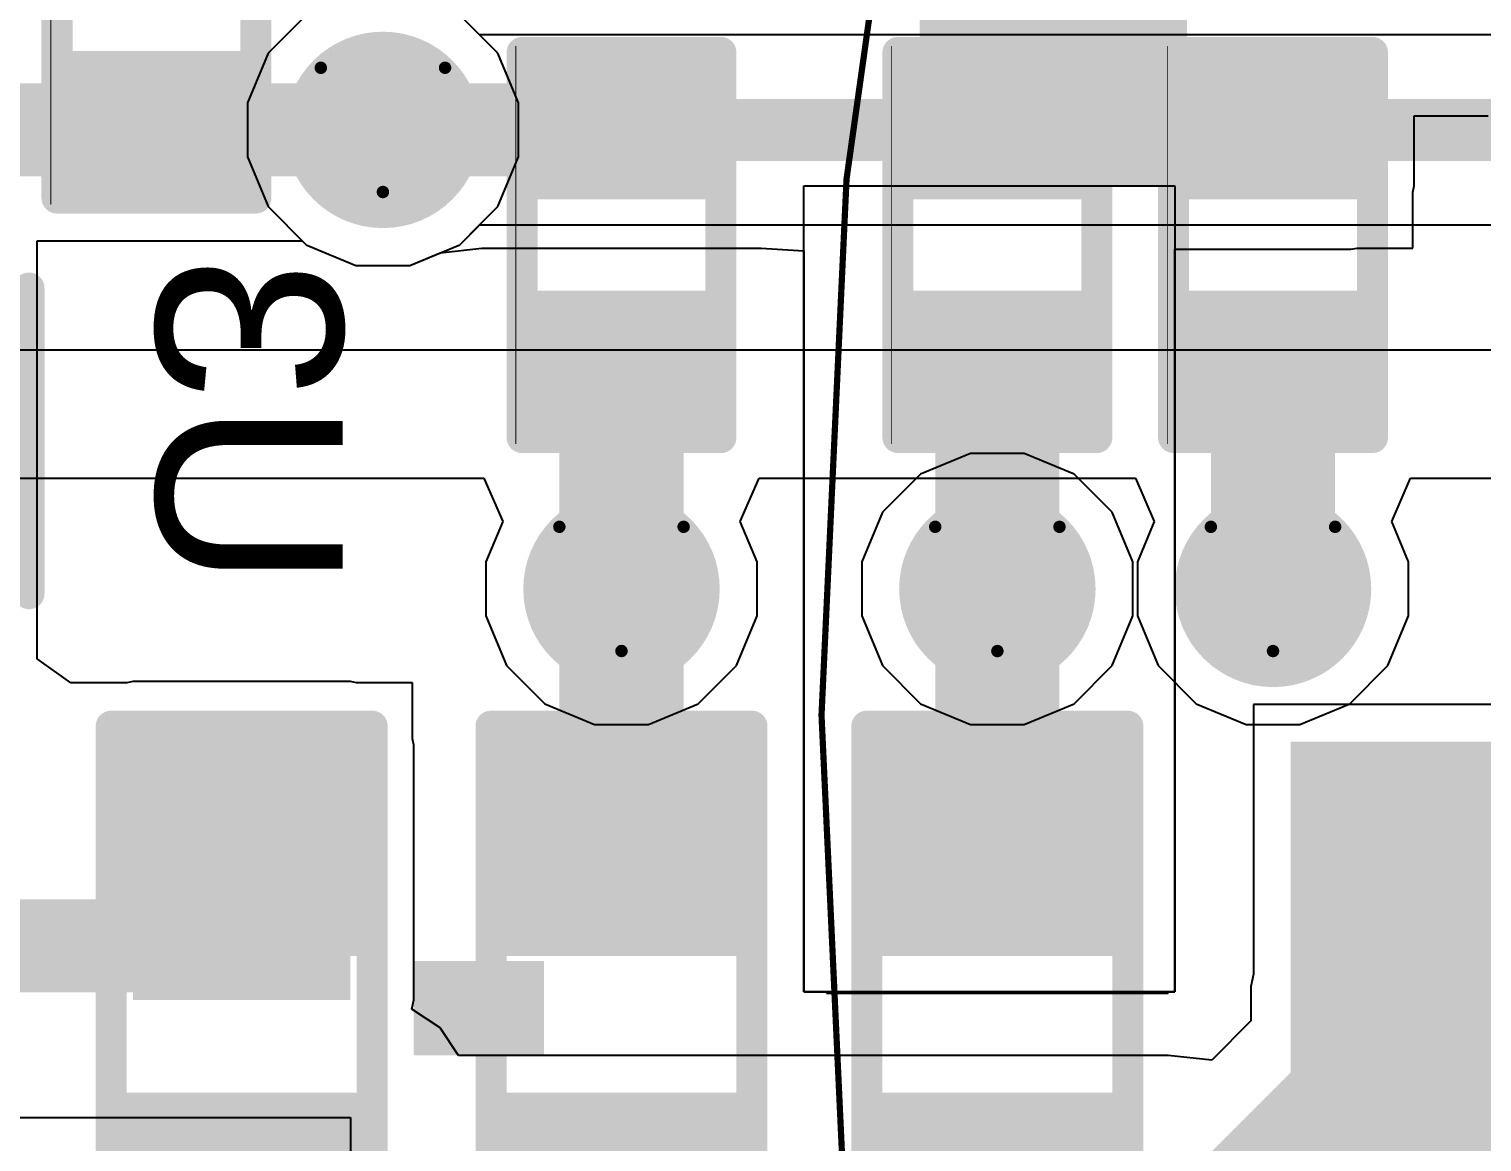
# Model space of a CAD drawing. Header units: inches. Extents: x -6 to 385, y -2 to 102.
# Drawn here: x 13.01 to 18.95, y 20.75 to 25.31 of the extents above; entities that cross this region are included whole.
import ezdxf

# ---------------------------------------------------------------- set-up
doc = ezdxf.new("R2010")
doc.units = ezdxf.units.IN
for name, color, linetype in [('Bottom Layer', 5, 'Continuous'), ('Bottom Overlay', 54, 'Continuous'), ('Bottom Paste', 16, 'Continuous'), ('Bottom Solder', 6, 'Continuous'), ('Dimensions', 6, 'Continuous'), ('Drill Drawing', 1, 'Continuous'), ('Layer 1', 16, 'Continuous'), ('Layer 2', 76, 'Continuous'), ('Top Layer', 1, 'Continuous'), ('Top Solder', 216, 'Continuous'), ('Via Holes', 16, 'Continuous')]:
    doc.layers.add(name, color=color, linetype=linetype)
doc.styles.add('Arial', font='', dxfattribs={"height": 0.2})
doc.styles.get('Arial').set_extended_font_data('Arial')

# ---------------------------------------------------------------- blocks, each defined once
blk = doc.blocks.new('R___0402_B_2')
at = {"layer": 'Bottom Layer'}
for points in [[(-0.2413, 0.3175), (-0.2413, -0.3175), (-0.6985, -0.3175), (-0.6985, 0.3175)], [(0.6985, 0.3175), (0.6985, -0.3175), (0.2413, -0.3175), (0.2413, 0.3175)]]:
    blk.add_hatch(color=5, dxfattribs=at).paths.add_polyline_path(points)
at = {"layer": 'Bottom Paste'}
for points in [[(-0.2413, 0.3175), (-0.2413, -0.3175), (-0.6985, -0.3175), (-0.6985, 0.3175)], [(0.6985, 0.3175), (0.6985, -0.3175), (0.2413, -0.3175), (0.2413, 0.3175)]]:
    blk.add_hatch(color=16, dxfattribs=at).paths.add_polyline_path(points)
at = {"layer": 'Bottom Solder'}
for points in [[(-0.1863, 0.3725), (-0.1863, -0.3725), (-0.7535, -0.3725), (-0.7535, 0.3725)], [(0.7535, 0.3725), (0.7535, -0.3725), (0.1863, -0.3725), (0.1863, 0.3725)]]:
    blk.add_hatch(color=6, dxfattribs=at).paths.add_polyline_path(points)
at = {"layer": 'Bottom Overlay'}
for points in [[(-0.7874, 0.4064, 0.127, 0.127, 0), (-0.7874, -0.4064, 0.127, 0.127, 0)], [(-0.7874, 0.4064, 0.127, 0.127, 0), (0.7874, 0.4064, 0.127, 0.127, 0)], [(-0.8128, 0.4318, 0.00323, 0.00323, 0), (0.8128, 0.4318, 0.00323, 0.00323, 0)], [(0.7874, 0.4064, 0.127, 0.127, 0), (0.7874, -0.4064, 0.127, 0.127, 0)], [(-0.7874, -0.4064, 0.127, 0.127, 0), (0.7874, -0.4064, 0.127, 0.127, 0)]]:
    blk.add_lwpolyline(points, format="xyseb", dxfattribs=at)
for points in [[(-0.8191, 0.4064, 0.0635, 0.0635, 1), (-0.7556, 0.4064, 0.0635, 0.0635, 1)], [(-0.8191, 0.4064, 0.0635, 0.0635, 1), (-0.7556, 0.4064, 0.0635, 0.0635, 1)], [(-0.8136, 0.4318, 0.00161, 0.00161, 1), (-0.812, 0.4318, 0.00161, 0.00161, 1)], [(0.7556, 0.4064, 0.0635, 0.0635, 1), (0.8191, 0.4064, 0.0635, 0.0635, 1)], [(0.7556, 0.4064, 0.0635, 0.0635, 1), (0.8191, 0.4064, 0.0635, 0.0635, 1)], [(0.812, 0.4318, 0.00161, 0.00161, 1), (0.8136, 0.4318, 0.00161, 0.00161, 1)], [(-0.8191, -0.4064, 0.0635, 0.0635, 1), (-0.7556, -0.4064, 0.0635, 0.0635, 1)], [(-0.8191, -0.4064, 0.0635, 0.0635, 1), (-0.7556, -0.4064, 0.0635, 0.0635, 1)], [(0.7556, -0.4064, 0.0635, 0.0635, 1), (0.8191, -0.4064, 0.0635, 0.0635, 1)], [(0.7556, -0.4064, 0.0635, 0.0635, 1), (0.8191, -0.4064, 0.0635, 0.0635, 1)]]:
    blk.add_lwpolyline(points, format="xyseb", close=True, dxfattribs=at)
blk = doc.blocks.new('SC_70_6_B_83')
at = {"layer": 'Bottom Layer'}
for points in [[(-1.465, 0.85), (-0.315, 0.85), (-0.315, 0.45), (-1.465, 0.45)], [(0.315, 0.85), (1.465, 0.85), (1.465, 0.45), (0.315, 0.45)], [(-1.465, 0.2), (-0.315, 0.2), (-0.315, -0.2), (-1.465, -0.2)], [(0.315, 0.2), (1.465, 0.2), (1.465, -0.2), (0.315, -0.2)], [(-1.465, -0.45), (-0.315, -0.45), (-0.315, -0.85), (-1.465, -0.85)], [(0.315, -0.45), (1.465, -0.45), (1.465, -0.85), (0.315, -0.85)]]:
    blk.add_hatch(color=5, dxfattribs=at).paths.add_polyline_path(points)
at = {"layer": 'Bottom Paste'}
for points in [[(-1.465, 0.85), (-0.315, 0.85), (-0.315, 0.45), (-1.465, 0.45)], [(0.315, 0.85), (1.465, 0.85), (1.465, 0.45), (0.315, 0.45)], [(-1.465, 0.2), (-0.315, 0.2), (-0.315, -0.2), (-1.465, -0.2)], [(0.315, 0.2), (1.465, 0.2), (1.465, -0.2), (0.315, -0.2)], [(-1.465, -0.45), (-0.315, -0.45), (-0.315, -0.85), (-1.465, -0.85)], [(0.315, -0.45), (1.465, -0.45), (1.465, -0.85), (0.315, -0.85)]]:
    blk.add_hatch(color=16, dxfattribs=at).paths.add_polyline_path(points)
at = {"layer": 'Bottom Solder'}
for points in [[(-1.5666, 0.9516), (-0.2134, 0.9516), (-0.2134, 0.3484), (-1.5666, 0.3484)], [(0.2134, 0.9516), (1.5666, 0.9516), (1.5666, 0.3484), (0.2134, 0.3484)], [(-1.5666, 0.3016), (-0.2134, 0.3016), (-0.2134, -0.3016), (-1.5666, -0.3016)], [(0.2134, 0.3016), (1.5666, 0.3016), (1.5666, -0.3016), (0.2134, -0.3016)], [(-1.5666, -0.3484), (-0.2134, -0.3484), (-0.2134, -0.9516), (-1.5666, -0.9516)], [(0.2134, -0.3484), (1.5666, -0.3484), (1.5666, -0.9516), (0.2134, -0.9516)]]:
    blk.add_hatch(color=6, dxfattribs=at).paths.add_polyline_path(points)
at = {"layer": 'Bottom Overlay'}
for points in [[(0.625, 1.07, 0.127, 0.127, 0), (-0.625, 1.07, 0.127, 0.127, 0)], [(-1.6136, -0.6604, 0.127, 0.127, 0), (-1.7406, -0.5334, 0.127, 0.127, 0)], [(-1.7406, -0.7874, 0.127, 0.127, 0), (-1.7406, -0.5334, 0.127, 0.127, 0)], [(-1.7406, -0.7874, 0.127, 0.127, 0), (-1.6136, -0.6604, 0.127, 0.127, 0)], [(0.625, -1.07, 0.127, 0.127, 0), (-0.625, -1.07, 0.127, 0.127, 0)]]:
    blk.add_lwpolyline(points, format="xyseb", dxfattribs=at)
for points in [[(-0.6568, 1.07, 0.0635, 0.0635, 1), (-0.5933, 1.07, 0.0635, 0.0635, 1)], [(0.5933, 1.07, 0.0635, 0.0635, 1), (0.6568, 1.07, 0.0635, 0.0635, 1)], [(-1.7724, -0.5334, 0.0635, 0.0635, 1), (-1.7089, -0.5334, 0.0635, 0.0635, 1)], [(-1.7724, -0.5334, 0.0635, 0.0635, 1), (-1.7089, -0.5334, 0.0635, 0.0635, 1)], [(-1.6454, -0.6604, 0.0635, 0.0635, 1), (-1.5819, -0.6604, 0.0635, 0.0635, 1)], [(-1.6454, -0.6604, 0.0635, 0.0635, 1), (-1.5819, -0.6604, 0.0635, 0.0635, 1)], [(-1.7723, -0.7874, 0.0635, 0.0635, 1), (-1.7088, -0.7874, 0.0635, 0.0635, 1)], [(-1.7723, -0.7874, 0.0635, 0.0635, 1), (-1.7088, -0.7874, 0.0635, 0.0635, 1)], [(-0.6568, -1.07, 0.0635, 0.0635, 1), (-0.5933, -1.07, 0.0635, 0.0635, 1)], [(0.5933, -1.07, 0.0635, 0.0635, 1), (0.6568, -1.07, 0.0635, 0.0635, 1)]]:
    blk.add_lwpolyline(points, format="xyseb", close=True, dxfattribs=at)
blk = doc.blocks.new('8_SO_EP__B_84')
at = {"layer": 'Bottom Layer'}
for points in [[(-3.25, 1.504), (-3.25, 2.306), (-1.745, 2.306), (-1.745, 1.504)], [(1.745, 1.504), (1.745, 2.306), (3.25, 2.306), (3.25, 1.504)], [(-1.3065, -1.751), (-1.3065, 1.751), (1.3065, 1.751), (1.3065, -1.751)], [(-3.25, 0.234), (-3.25, 1.036), (-1.745, 1.036), (-1.745, 0.234)], [(1.745, 0.234), (1.745, 1.036), (3.25, 1.036), (3.25, 0.234)], [(-3.25, -1.036), (-3.25, -0.234), (-1.745, -0.234), (-1.745, -1.036)], [(1.745, -1.036), (1.745, -0.234), (3.25, -0.234), (3.25, -1.036)], [(-3.25, -2.306), (-3.25, -1.504), (-1.745, -1.504), (-1.745, -2.306)], [(1.745, -2.306), (1.745, -1.504), (3.25, -1.504), (3.25, -2.306)]]:
    blk.add_hatch(color=5, dxfattribs=at).paths.add_polyline_path(points)
at = {"layer": 'Bottom Paste'}
for points in [[(-3.25, 1.504), (-3.25, 2.306), (-1.745, 2.306), (-1.745, 1.504)], [(1.745, 1.504), (1.745, 2.306), (3.25, 2.306), (3.25, 1.504)], [(-1.3065, -1.751), (-1.3065, 1.751), (1.3065, 1.751), (1.3065, -1.751)], [(-3.25, 0.234), (-3.25, 1.036), (-1.745, 1.036), (-1.745, 0.234)], [(1.745, 0.234), (1.745, 1.036), (3.25, 1.036), (3.25, 0.234)], [(-3.25, -1.036), (-3.25, -0.234), (-1.745, -0.234), (-1.745, -1.036)], [(1.745, -1.036), (1.745, -0.234), (3.25, -0.234), (3.25, -1.036)], [(-3.25, -2.306), (-3.25, -1.504), (-1.745, -1.504), (-1.745, -2.306)], [(1.745, -2.306), (1.745, -1.504), (3.25, -1.504), (3.25, -2.306)]]:
    blk.add_hatch(color=16, dxfattribs=at).paths.add_polyline_path(points)
at = {"layer": 'Bottom Solder'}
for points in [[(-3.3516, 1.4024), (-3.3516, 2.4076), (-1.6434, 2.4076), (-1.6434, 1.4024)], [(1.6434, 1.4024), (1.6434, 2.4076), (3.3516, 2.4076), (3.3516, 1.4024)], [(-1.4081, -1.8526), (-1.4081, 1.8526), (1.4081, 1.8526), (1.4081, -1.8526)], [(-3.3516, 0.1324), (-3.3516, 1.1376), (-1.6434, 1.1376), (-1.6434, 0.1324)], [(1.6434, 0.1324), (1.6434, 1.1376), (3.3516, 1.1376), (3.3516, 0.1324)], [(-3.3516, -1.1376), (-3.3516, -0.1324), (-1.6434, -0.1324), (-1.6434, -1.1376)], [(1.6434, -1.1376), (1.6434, -0.1324), (3.3516, -0.1324), (3.3516, -1.1376)], [(-3.3516, -2.4076), (-3.3516, -1.4024), (-1.6434, -1.4024), (-1.6434, -2.4076)], [(1.6434, -2.4076), (1.6434, -1.4024), (3.3516, -1.4024), (3.3516, -2.4076)]]:
    blk.add_hatch(color=6, dxfattribs=at).paths.add_polyline_path(points)
at = {"layer": 'Bottom Overlay'}
for points in [[(1.5748, 2.5146, 0.127, 0.127, 0), (-1.6002, 2.5146, 0.127, 0.127, 0)], [(-3.5306, -1.8034, 0.127, 0.127, 0), (-3.5306, -2.0574, 0.127, 0.127, 0)], [(-3.5306, -1.8034, 0.127, 0.127, 0), (-3.4036, -1.9304, 0.127, 0.127, 0)], [(-3.4036, -1.9304, 0.127, 0.127, 0), (-3.5306, -2.0574, 0.127, 0.127, 0)], [(-1.905, -2.413, 0.127, 0.127, 0), (-1.905, -2.5146, 0.127, 0.127, 0)], [(2.032, -2.413, 0.127, 0.127, 0), (2.032, -2.5146, 0.127, 0.127, 0)], [(-1.905, -2.5146, 0.127, 0.127, 0), (2.032, -2.5146, 0.127, 0.127, 0)]]:
    blk.add_lwpolyline(points, format="xyseb", dxfattribs=at)
for points in [[(-1.632, 2.5146, 0.0635, 0.0635, 1), (-1.5684, 2.5146, 0.0635, 0.0635, 1)], [(1.5431, 2.5146, 0.0635, 0.0635, 1), (1.6065, 2.5146, 0.0635, 0.0635, 1)], [(-3.5623, -1.8034, 0.0635, 0.0635, 1), (-3.4989, -1.8034, 0.0635, 0.0635, 1)], [(-3.5623, -1.8034, 0.0635, 0.0635, 1), (-3.4989, -1.8034, 0.0635, 0.0635, 1)], [(-3.4354, -1.9304, 0.0635, 0.0635, 1), (-3.3719, -1.9304, 0.0635, 0.0635, 1)], [(-3.4354, -1.9304, 0.0635, 0.0635, 1), (-3.3719, -1.9304, 0.0635, 0.0635, 1)], [(-3.5623, -2.0574, 0.0635, 0.0635, 1), (-3.4988, -2.0574, 0.0635, 0.0635, 1)], [(-3.5623, -2.0574, 0.0635, 0.0635, 1), (-3.4988, -2.0574, 0.0635, 0.0635, 1)], [(-1.9367, -2.413, 0.0635, 0.0635, 1), (-1.8733, -2.413, 0.0635, 0.0635, 1)], [(2.0002, -2.413, 0.0635, 0.0635, 1), (2.0637, -2.413, 0.0635, 0.0635, 1)], [(-1.9367, -2.5146, 0.0635, 0.0635, 1), (-1.8733, -2.5146, 0.0635, 0.0635, 1)], [(-1.9367, -2.5146, 0.0635, 0.0635, 1), (-1.8733, -2.5146, 0.0635, 0.0635, 1)], [(2.0002, -2.5146, 0.0635, 0.0635, 1), (2.0637, -2.5146, 0.0635, 0.0635, 1)], [(2.0002, -2.5146, 0.0635, 0.0635, 1), (2.0637, -2.5146, 0.0635, 0.0635, 1)]]:
    blk.add_lwpolyline(points, format="xyseb", close=True, dxfattribs=at)
blk = doc.blocks.new('R___0402_B_95')
at = {"layer": 'Bottom Layer'}
for points in [[(-0.2413, 0.3175), (-0.2413, -0.3175), (-0.6985, -0.3175), (-0.6985, 0.3175)], [(0.6985, 0.3175), (0.6985, -0.3175), (0.2413, -0.3175), (0.2413, 0.3175)]]:
    blk.add_hatch(color=5, dxfattribs=at).paths.add_polyline_path(points)
at = {"layer": 'Bottom Paste'}
for points in [[(-0.2413, 0.3175), (-0.2413, -0.3175), (-0.6985, -0.3175), (-0.6985, 0.3175)], [(0.6985, 0.3175), (0.6985, -0.3175), (0.2413, -0.3175), (0.2413, 0.3175)]]:
    blk.add_hatch(color=16, dxfattribs=at).paths.add_polyline_path(points)
at = {"layer": 'Bottom Solder'}
for points in [[(-0.1863, 0.3725), (-0.1863, -0.3725), (-0.7535, -0.3725), (-0.7535, 0.3725)], [(0.7535, 0.3725), (0.7535, -0.3725), (0.1863, -0.3725), (0.1863, 0.3725)]]:
    blk.add_hatch(color=6, dxfattribs=at).paths.add_polyline_path(points)
at = {"layer": 'Bottom Overlay'}
for points in [[(-0.7874, 0.4064, 0.127, 0.127, 0), (-0.7874, -0.4064, 0.127, 0.127, 0)], [(-0.7874, 0.4064, 0.127, 0.127, 0), (0.7874, 0.4064, 0.127, 0.127, 0)], [(-0.8128, 0.4318, 0.00323, 0.00323, 0), (0.8128, 0.4318, 0.00323, 0.00323, 0)], [(0.7874, 0.4064, 0.127, 0.127, 0), (0.7874, -0.4064, 0.127, 0.127, 0)], [(0.7874, -0.4064, 0.127, 0.127, 0), (-0.7874, -0.4064, 0.127, 0.127, 0)]]:
    blk.add_lwpolyline(points, format="xyseb", dxfattribs=at)
for points in [[(-0.8192, 0.4064, 0.0635, 0.0635, 1), (-0.7557, 0.4064, 0.0635, 0.0635, 1)], [(-0.8192, 0.4064, 0.0635, 0.0635, 1), (-0.7557, 0.4064, 0.0635, 0.0635, 1)], [(-0.8136, 0.4318, 0.00161, 0.00161, 1), (-0.812, 0.4318, 0.00161, 0.00161, 1)], [(0.7556, 0.4064, 0.0635, 0.0635, 1), (0.8191, 0.4064, 0.0635, 0.0635, 1)], [(0.7556, 0.4064, 0.0635, 0.0635, 1), (0.8191, 0.4064, 0.0635, 0.0635, 1)], [(0.812, 0.4318, 0.00161, 0.00161, 1), (0.8136, 0.4318, 0.00161, 0.00161, 1)], [(-0.8192, -0.4064, 0.0635, 0.0635, 1), (-0.7557, -0.4064, 0.0635, 0.0635, 1)], [(-0.8192, -0.4064, 0.0635, 0.0635, 1), (-0.7557, -0.4064, 0.0635, 0.0635, 1)], [(0.7556, -0.4064, 0.0635, 0.0635, 1), (0.8191, -0.4064, 0.0635, 0.0635, 1)], [(0.7556, -0.4064, 0.0635, 0.0635, 1), (0.8191, -0.4064, 0.0635, 0.0635, 1)]]:
    blk.add_lwpolyline(points, format="xyseb", close=True, dxfattribs=at)
blk = doc.blocks.new('R___0402_B_113')
at = {"layer": 'Bottom Layer'}
for points in [[(-0.2413, 0.3175), (-0.2413, -0.3175), (-0.6985, -0.3175), (-0.6985, 0.3175)], [(0.6985, 0.3175), (0.6985, -0.3175), (0.2413, -0.3175), (0.2413, 0.3175)]]:
    blk.add_hatch(color=5, dxfattribs=at).paths.add_polyline_path(points)
at = {"layer": 'Bottom Paste'}
for points in [[(-0.2413, 0.3175), (-0.2413, -0.3175), (-0.6985, -0.3175), (-0.6985, 0.3175)], [(0.6985, 0.3175), (0.6985, -0.3175), (0.2413, -0.3175), (0.2413, 0.3175)]]:
    blk.add_hatch(color=16, dxfattribs=at).paths.add_polyline_path(points)
at = {"layer": 'Bottom Solder'}
for points in [[(-0.1863, 0.3725), (-0.1863, -0.3725), (-0.7535, -0.3725), (-0.7535, 0.3725)], [(0.7535, 0.3725), (0.7535, -0.3725), (0.1863, -0.3725), (0.1863, 0.3725)]]:
    blk.add_hatch(color=6, dxfattribs=at).paths.add_polyline_path(points)
at = {"layer": 'Bottom Overlay'}
for points in [[(-0.7874, 0.4064, 0.127, 0.127, 0), (-0.7874, -0.4064, 0.127, 0.127, 0)], [(0.7874, 0.4064, 0.127, 0.127, 0), (-0.7874, 0.4064, 0.127, 0.127, 0)], [(-0.8128, 0.4318, 0.00323, 0.00323, 0), (0.8128, 0.4318, 0.00323, 0.00323, 0)], [(0.7874, 0.4064, 0.127, 0.127, 0), (0.7874, -0.4064, 0.127, 0.127, 0)], [(-0.7874, -0.4064, 0.127, 0.127, 0), (0.7874, -0.4064, 0.127, 0.127, 0)]]:
    blk.add_lwpolyline(points, format="xyseb", dxfattribs=at)
for points in [[(-0.8191, 0.4064, 0.0635, 0.0635, 1), (-0.7556, 0.4064, 0.0635, 0.0635, 1)], [(-0.8191, 0.4064, 0.0635, 0.0635, 1), (-0.7556, 0.4064, 0.0635, 0.0635, 1)], [(-0.8136, 0.4318, 0.00161, 0.00161, 1), (-0.812, 0.4318, 0.00161, 0.00161, 1)], [(0.7557, 0.4064, 0.0635, 0.0635, 1), (0.8192, 0.4064, 0.0635, 0.0635, 1)], [(0.7557, 0.4064, 0.0635, 0.0635, 1), (0.8192, 0.4064, 0.0635, 0.0635, 1)], [(0.812, 0.4318, 0.00161, 0.00161, 1), (0.8136, 0.4318, 0.00161, 0.00161, 1)], [(-0.8192, -0.4064, 0.0635, 0.0635, 1), (-0.7557, -0.4064, 0.0635, 0.0635, 1)], [(-0.8192, -0.4064, 0.0635, 0.0635, 1), (-0.7557, -0.4064, 0.0635, 0.0635, 1)], [(0.7557, -0.4064, 0.0635, 0.0635, 1), (0.8192, -0.4064, 0.0635, 0.0635, 1)], [(0.7557, -0.4064, 0.0635, 0.0635, 1), (0.8192, -0.4064, 0.0635, 0.0635, 1)]]:
    blk.add_lwpolyline(points, format="xyseb", close=True, dxfattribs=at)
blk = doc.blocks.new('R___0402_B_114')
at = {"layer": 'Bottom Layer'}
for points in [[(-0.2413, 0.3175), (-0.2413, -0.3175), (-0.6985, -0.3175), (-0.6985, 0.3175)], [(0.6985, 0.3175), (0.6985, -0.3175), (0.2413, -0.3175), (0.2413, 0.3175)]]:
    blk.add_hatch(color=5, dxfattribs=at).paths.add_polyline_path(points)
at = {"layer": 'Bottom Paste'}
for points in [[(-0.2413, 0.3175), (-0.2413, -0.3175), (-0.6985, -0.3175), (-0.6985, 0.3175)], [(0.6985, 0.3175), (0.6985, -0.3175), (0.2413, -0.3175), (0.2413, 0.3175)]]:
    blk.add_hatch(color=16, dxfattribs=at).paths.add_polyline_path(points)
at = {"layer": 'Bottom Solder'}
for points in [[(-0.1863, 0.3725), (-0.1863, -0.3725), (-0.7535, -0.3725), (-0.7535, 0.3725)], [(0.7535, 0.3725), (0.7535, -0.3725), (0.1863, -0.3725), (0.1863, 0.3725)]]:
    blk.add_hatch(color=6, dxfattribs=at).paths.add_polyline_path(points)
at = {"layer": 'Bottom Overlay'}
for points in [[(-0.7874, 0.4064, 0.127, 0.127, 0), (-0.7874, -0.4064, 0.127, 0.127, 0)], [(0.7874, 0.4064, 0.127, 0.127, 0), (-0.7874, 0.4064, 0.127, 0.127, 0)], [(0.8128, 0.4318, 0.00323, 0.00323, 0), (-0.8128, 0.4318, 0.00323, 0.00323, 0)], [(0.7874, 0.4064, 0.127, 0.127, 0), (0.7874, -0.4064, 0.127, 0.127, 0)], [(-0.7874, -0.4064, 0.127, 0.127, 0), (0.7874, -0.4064, 0.127, 0.127, 0)]]:
    blk.add_lwpolyline(points, format="xyseb", dxfattribs=at)
for points in [[(-0.8191, 0.4064, 0.0635, 0.0635, 1), (-0.7556, 0.4064, 0.0635, 0.0635, 1)], [(-0.8191, 0.4064, 0.0635, 0.0635, 1), (-0.7556, 0.4064, 0.0635, 0.0635, 1)], [(-0.8136, 0.4318, 0.00161, 0.00161, 1), (-0.812, 0.4318, 0.00161, 0.00161, 1)], [(0.7557, 0.4064, 0.0635, 0.0635, 1), (0.8192, 0.4064, 0.0635, 0.0635, 1)], [(0.7557, 0.4064, 0.0635, 0.0635, 1), (0.8192, 0.4064, 0.0635, 0.0635, 1)], [(0.812, 0.4318, 0.00161, 0.00161, 1), (0.8136, 0.4318, 0.00161, 0.00161, 1)], [(-0.8191, -0.4064, 0.0635, 0.0635, 1), (-0.7556, -0.4064, 0.0635, 0.0635, 1)], [(-0.8191, -0.4064, 0.0635, 0.0635, 1), (-0.7556, -0.4064, 0.0635, 0.0635, 1)], [(0.7556, -0.4064, 0.0635, 0.0635, 1), (0.8191, -0.4064, 0.0635, 0.0635, 1)], [(0.7556, -0.4064, 0.0635, 0.0635, 1), (0.8191, -0.4064, 0.0635, 0.0635, 1)]]:
    blk.add_lwpolyline(points, format="xyseb", close=True, dxfattribs=at)
blk = doc.blocks.new('R___0603_B_120')
at = {"layer": 'Bottom Layer'}
for points in [[(-1.143, -0.4445), (-1.143, 0.4445), (-0.381, 0.4445), (-0.381, -0.4445)], [(0.381, -0.4445), (0.381, 0.4445), (1.143, 0.4445), (1.143, -0.4445)]]:
    blk.add_hatch(color=5, dxfattribs=at).paths.add_polyline_path(points)
at = {"layer": 'Bottom Paste'}
for points in [[(-1.143, -0.4445), (-1.143, 0.4445), (-0.381, 0.4445), (-0.381, -0.4445)], [(0.381, -0.4445), (0.381, 0.4445), (1.143, 0.4445), (1.143, -0.4445)]]:
    blk.add_hatch(color=16, dxfattribs=at).paths.add_polyline_path(points)
at = {"layer": 'Bottom Solder'}
for points in [[(-1.2446, -0.5461), (-1.2446, 0.5461), (-0.2794, 0.5461), (-0.2794, -0.5461)], [(0.2794, -0.5461), (0.2794, 0.5461), (1.2446, 0.5461), (1.2446, -0.5461)]]:
    blk.add_hatch(color=6, dxfattribs=at).paths.add_polyline_path(points)
at = {"layer": 'Bottom Overlay'}
for points in [[(-1.2192, -0.5334, 0.127, 0.127, 0), (-1.2192, 0.5334, 0.127, 0.127, 0)], [(1.2192, 0.5334, 0.127, 0.127, 0), (-1.2192, 0.5334, 0.127, 0.127, 0)], [(1.2192, -0.5334, 0.127, 0.127, 0), (1.2192, 0.5334, 0.127, 0.127, 0)], [(1.2192, -0.5334, 0.127, 0.127, 0), (-1.2192, -0.5334, 0.127, 0.127, 0)]]:
    blk.add_lwpolyline(points, format="xyseb", dxfattribs=at)
for points in [[(-1.251, 0.5334, 0.0635, 0.0635, 1), (-1.1874, 0.5334, 0.0635, 0.0635, 1)], [(-1.251, 0.5334, 0.0635, 0.0635, 1), (-1.1874, 0.5334, 0.0635, 0.0635, 1)], [(1.1874, 0.5334, 0.0635, 0.0635, 1), (1.251, 0.5334, 0.0635, 0.0635, 1)], [(1.1874, 0.5334, 0.0635, 0.0635, 1), (1.251, 0.5334, 0.0635, 0.0635, 1)], [(-1.251, -0.5334, 0.0635, 0.0635, 1), (-1.1874, -0.5334, 0.0635, 0.0635, 1)], [(-1.251, -0.5334, 0.0635, 0.0635, 1), (-1.1874, -0.5334, 0.0635, 0.0635, 1)], [(1.1874, -0.5334, 0.0635, 0.0635, 1), (1.251, -0.5334, 0.0635, 0.0635, 1)], [(1.1874, -0.5334, 0.0635, 0.0635, 1), (1.251, -0.5334, 0.0635, 0.0635, 1)]]:
    blk.add_lwpolyline(points, format="xyseb", close=True, dxfattribs=at)
blk = doc.blocks.new('R___0603_B_123')
at = {"layer": 'Bottom Layer'}
for points in [[(-1.143, -0.4445), (-1.143, 0.4445), (-0.381, 0.4445), (-0.381, -0.4445)], [(0.381, -0.4445), (0.381, 0.4445), (1.143, 0.4445), (1.143, -0.4445)]]:
    blk.add_hatch(color=5, dxfattribs=at).paths.add_polyline_path(points)
at = {"layer": 'Bottom Paste'}
for points in [[(-1.143, -0.4445), (-1.143, 0.4445), (-0.381, 0.4445), (-0.381, -0.4445)], [(0.381, -0.4445), (0.381, 0.4445), (1.143, 0.4445), (1.143, -0.4445)]]:
    blk.add_hatch(color=16, dxfattribs=at).paths.add_polyline_path(points)
at = {"layer": 'Bottom Solder'}
for points in [[(-1.2446, -0.5461), (-1.2446, 0.5461), (-0.2794, 0.5461), (-0.2794, -0.5461)], [(0.2794, -0.5461), (0.2794, 0.5461), (1.2446, 0.5461), (1.2446, -0.5461)]]:
    blk.add_hatch(color=6, dxfattribs=at).paths.add_polyline_path(points)
at = {"layer": 'Bottom Overlay'}
for points in [[(-1.2192, -0.5334, 0.127, 0.127, 0), (-1.2192, 0.5334, 0.127, 0.127, 0)], [(1.2192, 0.5334, 0.127, 0.127, 0), (-1.2192, 0.5334, 0.127, 0.127, 0)], [(1.2192, -0.5334, 0.127, 0.127, 0), (1.2192, 0.5334, 0.127, 0.127, 0)], [(1.2192, -0.5334, 0.127, 0.127, 0), (-1.2192, -0.5334, 0.127, 0.127, 0)]]:
    blk.add_lwpolyline(points, format="xyseb", dxfattribs=at)
for points in [[(-1.25095, 0.5334, 0.0635, 0.0635, 1), (-1.18745, 0.5334, 0.0635, 0.0635, 1)], [(-1.25095, 0.5334, 0.0635, 0.0635, 1), (-1.18745, 0.5334, 0.0635, 0.0635, 1)], [(1.18745, 0.5334, 0.0635, 0.0635, 1), (1.25095, 0.5334, 0.0635, 0.0635, 1)], [(1.18745, 0.5334, 0.0635, 0.0635, 1), (1.25095, 0.5334, 0.0635, 0.0635, 1)], [(-1.25095, -0.5334, 0.0635, 0.0635, 1), (-1.18745, -0.5334, 0.0635, 0.0635, 1)], [(-1.25095, -0.5334, 0.0635, 0.0635, 1), (-1.18745, -0.5334, 0.0635, 0.0635, 1)], [(1.18745, -0.5334, 0.0635, 0.0635, 1), (1.25095, -0.5334, 0.0635, 0.0635, 1)], [(1.18745, -0.5334, 0.0635, 0.0635, 1), (1.25095, -0.5334, 0.0635, 0.0635, 1)]]:
    blk.add_lwpolyline(points, format="xyseb", close=True, dxfattribs=at)
blk = doc.blocks.new('R___0603_B_125')
at = {"layer": 'Bottom Layer'}
for points in [[(-1.143, -0.4445), (-1.143, 0.4445), (-0.381, 0.4445), (-0.381, -0.4445)], [(0.381, -0.4445), (0.381, 0.4445), (1.143, 0.4445), (1.143, -0.4445)]]:
    blk.add_hatch(color=5, dxfattribs=at).paths.add_polyline_path(points)
at = {"layer": 'Bottom Paste'}
for points in [[(-1.143, -0.4445), (-1.143, 0.4445), (-0.381, 0.4445), (-0.381, -0.4445)], [(0.381, -0.4445), (0.381, 0.4445), (1.143, 0.4445), (1.143, -0.4445)]]:
    blk.add_hatch(color=16, dxfattribs=at).paths.add_polyline_path(points)
at = {"layer": 'Bottom Solder'}
for points in [[(-1.2446, -0.5461), (-1.2446, 0.5461), (-0.2794, 0.5461), (-0.2794, -0.5461)], [(0.2794, -0.5461), (0.2794, 0.5461), (1.2446, 0.5461), (1.2446, -0.5461)]]:
    blk.add_hatch(color=6, dxfattribs=at).paths.add_polyline_path(points)
at = {"layer": 'Bottom Overlay'}
for points in [[(-1.2192, 0.5334, 0.127, 0.127, 0), (-1.2192, -0.5334, 0.127, 0.127, 0)], [(-1.2192, 0.5334, 0.127, 0.127, 0), (1.2192, 0.5334, 0.127, 0.127, 0)], [(1.2192, 0.5334, 0.127, 0.127, 0), (1.2192, -0.5334, 0.127, 0.127, 0)], [(-1.2192, -0.5334, 0.127, 0.127, 0), (1.2192, -0.5334, 0.127, 0.127, 0)]]:
    blk.add_lwpolyline(points, format="xyseb", dxfattribs=at)
for points in [[(-1.25095, 0.5334, 0.0635, 0.0635, 1), (-1.18745, 0.5334, 0.0635, 0.0635, 1)], [(-1.25095, 0.5334, 0.0635, 0.0635, 1), (-1.18745, 0.5334, 0.0635, 0.0635, 1)], [(1.18745, 0.5334, 0.0635, 0.0635, 1), (1.25095, 0.5334, 0.0635, 0.0635, 1)], [(1.18745, 0.5334, 0.0635, 0.0635, 1), (1.25095, 0.5334, 0.0635, 0.0635, 1)], [(-1.25095, -0.5334, 0.0635, 0.0635, 1), (-1.18745, -0.5334, 0.0635, 0.0635, 1)], [(-1.25095, -0.5334, 0.0635, 0.0635, 1), (-1.18745, -0.5334, 0.0635, 0.0635, 1)], [(1.18745, -0.5334, 0.0635, 0.0635, 1), (1.25095, -0.5334, 0.0635, 0.0635, 1)], [(1.18745, -0.5334, 0.0635, 0.0635, 1), (1.25095, -0.5334, 0.0635, 0.0635, 1)]]:
    blk.add_lwpolyline(points, format="xyseb", close=True, dxfattribs=at)

msp = doc.modelspace()

# ---------------------------------------------------------------- hatches: boundary and pattern name
at = {"layer": 'Bottom Layer'}
for points in [[(16.6497, 24.6643), (17.743, 24.6643), (17.743, 27.1342), (16.6497, 27.1342)], [(16.6497, 24.6643), (18.4117, 24.6643), (18.4117, 25.1215), (16.6497, 25.1215)], [(13.4332, 21.336), (14.3222, 21.336), (14.3222, 22.3789), (13.4332, 22.3789)], [(14.5812, 21.1089), (15.113, 21.1089), (15.113, 21.4948), (14.5812, 21.4948)]]:
    msp.add_hatch(color=5, dxfattribs=at).paths.add_polyline_path(points)
h = msp.add_hatch(color=5, dxfattribs=at)
edge = h.paths.add_edge_path()
edge.add_arc((14.4551, 24.8937), 0.3, 0, 360)
h = msp.add_hatch(color=5, dxfattribs=at)
edge = h.paths.add_edge_path()
edge.add_arc((15.4305, 23.0165), 0.3, 0, 360)
h = msp.add_hatch(color=5, dxfattribs=at)
edge = h.paths.add_edge_path()
edge.add_arc((16.9672, 23.0165), 0.3, 0, 360)
h = msp.add_hatch(color=5, dxfattribs=at)
edge = h.paths.add_edge_path()
edge.add_arc((18.0942, 23.0165), 0.3, 0, 360)
at = {"layer": 'Bottom Solder'}
h = msp.add_hatch(color=6, dxfattribs=at)
edge = h.paths.add_edge_path()
edge.add_arc((14.4551, 24.8937), 0.4016, 0, 360)
h = msp.add_hatch(color=6, dxfattribs=at)
edge = h.paths.add_edge_path()
edge.add_arc((15.4305, 23.0165), 0.4016, 0, 360)
h = msp.add_hatch(color=6, dxfattribs=at)
edge = h.paths.add_edge_path()
edge.add_arc((16.9672, 23.0165), 0.4016, 0, 360)
h = msp.add_hatch(color=6, dxfattribs=at)
edge = h.paths.add_edge_path()
edge.add_arc((18.0942, 23.0165), 0.4016, 0, 360)
at = {"layer": 'Layer 1'}
h = msp.add_hatch(color=16, dxfattribs=at)
edge = h.paths.add_edge_path()
edge.add_arc((14.4551, 24.8937), 0.3, 0, 360)
h = msp.add_hatch(color=16, dxfattribs=at)
edge = h.paths.add_edge_path()
edge.add_arc((15.4305, 23.0165), 0.3, 0, 360)
h = msp.add_hatch(color=16, dxfattribs=at)
edge = h.paths.add_edge_path()
edge.add_arc((16.9672, 23.0165), 0.3, 0, 360)
h = msp.add_hatch(color=16, dxfattribs=at)
edge = h.paths.add_edge_path()
edge.add_arc((18.0942, 23.0165), 0.3, 0, 360)
at = {"layer": 'Layer 2'}
h = msp.add_hatch(color=76, dxfattribs=at)
edge = h.paths.add_edge_path()
edge.add_arc((14.4551, 24.8937), 0.3, 0, 360)
h = msp.add_hatch(color=76, dxfattribs=at)
edge = h.paths.add_edge_path()
edge.add_arc((15.4305, 23.0165), 0.3, 0, 360)
h = msp.add_hatch(color=76, dxfattribs=at)
edge = h.paths.add_edge_path()
edge.add_arc((16.9672, 23.0165), 0.3, 0, 360)
h = msp.add_hatch(color=76, dxfattribs=at)
edge = h.paths.add_edge_path()
edge.add_arc((18.0942, 23.0165), 0.3, 0, 360)
at = {"layer": 'Top Layer'}
h = msp.add_hatch(color=1, dxfattribs=at)
edge = h.paths.add_edge_path()
edge.add_arc((14.4551, 24.8937), 0.3, 0, 360)
h = msp.add_hatch(color=1, dxfattribs=at)
edge = h.paths.add_edge_path()
edge.add_arc((15.4305, 23.0165), 0.3, 0, 360)
h = msp.add_hatch(color=1, dxfattribs=at)
edge = h.paths.add_edge_path()
edge.add_arc((16.9672, 23.0165), 0.3, 0, 360)
h = msp.add_hatch(color=1, dxfattribs=at)
edge = h.paths.add_edge_path()
edge.add_arc((18.0942, 23.0165), 0.3, 0, 360)
at = {"layer": 'Top Solder'}
h = msp.add_hatch(color=216, dxfattribs=at)
edge = h.paths.add_edge_path()
edge.add_arc((14.4551, 24.8937), 0.4016, 0, 360)
h = msp.add_hatch(color=216, dxfattribs=at)
edge = h.paths.add_edge_path()
edge.add_arc((15.4305, 23.0165), 0.4016, 0, 360)
h = msp.add_hatch(color=216, dxfattribs=at)
edge = h.paths.add_edge_path()
edge.add_arc((16.9672, 23.0165), 0.4016, 0, 360)
h = msp.add_hatch(color=216, dxfattribs=at)
edge = h.paths.add_edge_path()
edge.add_arc((18.0942, 23.0165), 0.4016, 0, 360)
at = {"layer": 'Via Holes'}
h = msp.add_hatch(color=7, dxfattribs=at)
edge = h.paths.add_edge_path()
edge.add_arc((14.4551, 24.8937), 0.15, 0, 360)
h = msp.add_hatch(color=7, dxfattribs=at)
edge = h.paths.add_edge_path()
edge.add_arc((15.4305, 23.0165), 0.15, 0, 360)
h = msp.add_hatch(color=7, dxfattribs=at)
edge = h.paths.add_edge_path()
edge.add_arc((16.9672, 23.0165), 0.15, 0, 360)
h = msp.add_hatch(color=7, dxfattribs=at)
edge = h.paths.add_edge_path()
edge.add_arc((18.0942, 23.0165), 0.15, 0, 360)

# ---------------------------------------------------------------- linework, layer by layer
at = {"layer": 'Bottom Layer'}
for p, q in [((18.6707, 24.6643), (18.6707, 24.9517)), ((18.6707, 24.9517), (18.9738, 24.9517)), ((16.1754, 21.3683), (16.1754, 24.6643)), ((16.1754, 24.6643), (17.6931, 24.6643)), ((17.6931, 24.6643), (17.6931, 21.3683)), ((18.6657, 24.6393), (18.6707, 24.6643)), ((18.6657, 24.4103), (18.6657, 24.6393)), ((13.042, 23.7388), (13.042, 24.4405)), ((13.042, 24.4405), (14.1248, 24.4405)), ((14.1248, 24.4405), (14.1413, 24.4241)), ((14.1413, 24.4241), (14.3449, 24.3397)), ((14.5653, 24.3397), (14.6892, 24.3911)), ((14.6892, 24.3911), (14.859, 24.4103)), ((14.859, 24.4103), (14.859, 24.4103)), ((14.859, 24.4103), (14.859, 24.4103)), ((14.859, 24.4103), (16.002, 24.4103)), ((16.002, 24.4103), (16.002, 24.4103)), ((16.002, 24.4103), (16.1754, 24.3998)), ((16.1754, 24.3998), (16.1754, 21.3683)), ((17.6931, 21.3683), (17.6931, 24.4053)), ((17.6931, 24.4053), (17.743, 24.4053)), ((17.743, 24.4053), (17.743, 24.4053)), ((17.743, 24.4053), (18.4117, 24.4053)), ((18.4117, 24.4053), (18.4368, 24.4103)), ((18.4368, 24.4103), (18.6657, 24.4103)), ((14.3449, 24.3397), (14.5653, 24.3397)), ((13.042, 23.683), (13.042, 23.7388)), ((13.042, 23.561), (13.042, 23.683)), ((13.042, 23.683), (13.042, 23.683)), ((13.042, 22.7308), (13.042, 23.561)), ((13.042, 23.561), (13.042, 23.561)), ((13.1792, 22.6329), (13.042, 22.7308)), ((13.4082, 22.6329), (13.1792, 22.6329)), ((13.4332, 22.6379), (13.4082, 22.6329)), ((14.3222, 22.6379), (13.4332, 22.6379)), ((14.3473, 22.6329), (14.3222, 22.6379)), ((14.5762, 22.6329), (14.3473, 22.6329)), ((14.5762, 22.4039), (14.5762, 22.6329)), ((19.279, 22.544), (18.014, 22.544)), ((18.014, 22.544), (18.014, 21.4405)), ((14.5812, 22.3789), (14.5762, 22.4039)), ((14.5812, 21.336), (14.5812, 22.3789)), ((18.014, 21.4405), (18.004, 21.3905)), ((18.004, 21.3905), (18.004, 21.2504)), ((14.5736, 21.2979), (14.5812, 21.336)), ((17.6931, 21.3683), (16.1754, 21.3683)), ((16.1754, 21.3683), (16.2687, 21.3683)), ((16.2687, 21.3683), (16.2687, 21.3629)), ((16.2687, 21.3629), (17.6657, 21.3629)), ((17.6657, 21.3629), (17.6657, 21.3683)), ((17.6657, 21.3683), (17.6931, 21.3683)), ((14.6885, 21.2211), (14.5736, 21.2979)), ((14.7635, 21.1089), (14.6885, 21.2211)), ((18.004, 21.2504), (17.8435, 21.0898)), ((16.129, 21.1089), (14.7635, 21.1089)), ((16.2687, 21.1089), (16.129, 21.1089)), ((16.129, 21.1089), (16.129, 21.1089)), ((17.6657, 21.1089), (16.2687, 21.1089)), ((16.2687, 21.1089), (16.2687, 21.1089)), ((17.8435, 21.0898), (17.6657, 21.1089)), ((17.6657, 21.1089), (17.6657, 21.1089)), ((12.1855, 20.8549), (14.3222, 20.8549)), ((14.3222, 20.8549), (14.3222, 20.0929))]:
    msp.add_line(p, q, dxfattribs=at)
for points in [[(17.3322, 24.8929, 0.254, 0.254, 0), (17.3322, 26.3042, 0.254, 0.254, 0)], [(12.5975, 24.8937, 0.381, 0.381, 0), (15.4305, 24.8937, 0.381, 0.381, 0)], [(16.9672, 24.8929, 0.254, 0.254, 0), (17.3322, 24.8929, 0.254, 0.254, 0)], [(17.3322, 24.8929, 0.254, 0.254, 0), (18.0942, 24.8929, 0.254, 0.254, 0)], [(17.3322, 24.8929, 0.254, 0.254, 0), (17.3322, 24.8929, 0.254, 0.254, 0)], [(18.0942, 24.8929, 0.254, 0.254, 0), (18.0942, 24.8929, 0.254, 0.254, 0)], [(15.4305, 23.0165, 0.508, 0.508, 0), (15.4305, 23.8944, 0.508, 0.508, 0)], [(16.9672, 23.0165, 0.508, 0.508, 0), (16.9672, 23.8812, 0.508, 0.508, 0)], [(16.9672, 23.8812, 0.508, 0.508, 0), (16.9672, 23.8812, 0.508, 0.508, 0)], [(18.0942, 23.0165, 0.508, 0.508, 0), (18.0942, 23.9036, 0.508, 0.508, 0)], [(16.9672, 23.8812, 0.254, 0.254, 0), (16.9672, 23.9531, 0.254, 0.254, 0)], [(15.4305, 21.9979, 0.508, 0.508, 0), (15.4305, 23.0165, 0.508, 0.508, 0)], [(16.9672, 21.9979, 0.508, 0.508, 0), (16.9672, 23.0165, 0.508, 0.508, 0)], [(13.7341, 21.5566, 0.381, 0.381, 0), (13.9737, 21.7961, 0.381, 0.381, 0)], [(12.1612, 21.5566, 0.381, 0.381, 0), (13.7341, 21.5566, 0.381, 0.381, 0)], [(18.522, 21.3905, 0.508, 0.508, 0), (18.669, 21.5375, 0.508, 0.508, 0)], [(18.522, 21.0358, 0.508, 0.508, 0), (18.522, 21.3905, 0.508, 0.508, 0)], [(17.9601, 20.4739, 0.508, 0.508, 0), (18.522, 21.0358, 0.508, 0.508, 0)]]:
    msp.add_lwpolyline(points, format="xyseb", dxfattribs=at)
for points in [[(15.3353, 24.8937, 0.1905, 0.1905, 1), (15.5258, 24.8937, 0.1905, 0.1905, 1)], [(16.9037, 24.8929, 0.127, 0.127, 1), (17.0307, 24.8929, 0.127, 0.127, 1)], [(17.2687, 24.8929, 0.127, 0.127, 1), (17.3957, 24.8929, 0.127, 0.127, 1)], [(17.2687, 24.8929, 0.127, 0.127, 1), (17.3957, 24.8929, 0.127, 0.127, 1)], [(17.2687, 24.8929, 0.127, 0.127, 1), (17.3957, 24.8929, 0.127, 0.127, 1)], [(17.2687, 24.8929, 0.127, 0.127, 1), (17.3957, 24.8929, 0.127, 0.127, 1)], [(17.2687, 24.8929, 0.127, 0.127, 1), (17.3957, 24.8929, 0.127, 0.127, 1)], [(18.0307, 24.8929, 0.127, 0.127, 1), (18.1577, 24.8929, 0.127, 0.127, 1)], [(18.0307, 24.8929, 0.127, 0.127, 1), (18.1577, 24.8929, 0.127, 0.127, 1)], [(18.0307, 24.8929, 0.127, 0.127, 1), (18.1577, 24.8929, 0.127, 0.127, 1)], [(15.3035, 23.8944, 0.254, 0.254, 1), (15.5575, 23.8944, 0.254, 0.254, 1)], [(16.8402, 23.8812, 0.254, 0.254, 1), (17.0942, 23.8812, 0.254, 0.254, 1)], [(16.8402, 23.8812, 0.254, 0.254, 1), (17.0942, 23.8812, 0.254, 0.254, 1)], [(16.8402, 23.8812, 0.254, 0.254, 1), (17.0942, 23.8812, 0.254, 0.254, 1)], [(17.9672, 23.9036, 0.254, 0.254, 1), (18.2212, 23.9036, 0.254, 0.254, 1)], [(16.9037, 23.9531, 0.127, 0.127, 1), (17.0307, 23.9531, 0.127, 0.127, 1)], [(16.9037, 23.8812, 0.127, 0.127, 1), (17.0307, 23.8812, 0.127, 0.127, 1)], [(15.3035, 23.0165, 0.254, 0.254, 1), (15.5575, 23.0165, 0.254, 0.254, 1)], [(15.3035, 23.0165, 0.254, 0.254, 1), (15.5575, 23.0165, 0.254, 0.254, 1)], [(16.8402, 23.0165, 0.254, 0.254, 1), (17.0942, 23.0165, 0.254, 0.254, 1)], [(16.8402, 23.0165, 0.254, 0.254, 1), (17.0942, 23.0165, 0.254, 0.254, 1)], [(17.9672, 23.0165, 0.254, 0.254, 1), (18.2212, 23.0165, 0.254, 0.254, 1)], [(15.3035, 21.9979, 0.254, 0.254, 1), (15.5575, 21.9979, 0.254, 0.254, 1)], [(16.8402, 21.9979, 0.254, 0.254, 1), (17.0942, 21.9979, 0.254, 0.254, 1)], [(13.8785, 21.7961, 0.1905, 0.1905, 1), (14.069, 21.7961, 0.1905, 0.1905, 1)], [(13.6389, 21.5566, 0.1905, 0.1905, 1), (13.8294, 21.5566, 0.1905, 0.1905, 1)], [(13.6389, 21.5566, 0.1905, 0.1905, 1), (13.8294, 21.5566, 0.1905, 0.1905, 1)], [(18.542, 21.5375, 0.254, 0.254, 1), (18.796, 21.5375, 0.254, 0.254, 1)], [(18.395, 21.3905, 0.254, 0.254, 1), (18.649, 21.3905, 0.254, 0.254, 1)], [(18.395, 21.3905, 0.254, 0.254, 1), (18.649, 21.3905, 0.254, 0.254, 1)], [(18.395, 21.0358, 0.254, 0.254, 1), (18.649, 21.0358, 0.254, 0.254, 1)], [(18.395, 21.0358, 0.254, 0.254, 1), (18.649, 21.0358, 0.254, 0.254, 1)]]:
    msp.add_lwpolyline(points, format="xyseb", close=True, dxfattribs=at)
at = {"layer": 'Dimensions'}
msp.add_lwpolyline([(19.8395, 10, 0.0254, 0.0254, -0.287298), (19.8395, 35, 0.0254, 0.0254, 0)], format="xyseb", dxfattribs=at)
at = {"layer": 'Drill Drawing'}
for points in [[(14.2011, 25.1477, 0.0508, 0.0508, 0), (14.7091, 25.1477, 0.0508, 0.0508, 0)], [(14.2011, 25.1477, 0.0508, 0.0508, 0), (14.4551, 24.6397, 0.0508, 0.0508, 0)], [(14.4551, 24.6397, 0.0508, 0.0508, 0), (14.7091, 25.1477, 0.0508, 0.0508, 0)], [(15.1765, 23.2705, 0.0508, 0.0508, 0), (15.6845, 23.2705, 0.0508, 0.0508, 0)], [(15.1765, 23.2705, 0.0508, 0.0508, 0), (15.4305, 22.7625, 0.0508, 0.0508, 0)], [(15.4305, 22.7625, 0.0508, 0.0508, 0), (15.6845, 23.2705, 0.0508, 0.0508, 0)], [(16.7132, 23.2705, 0.0508, 0.0508, 0), (17.2212, 23.2705, 0.0508, 0.0508, 0)], [(16.7132, 23.2705, 0.0508, 0.0508, 0), (16.9672, 22.7625, 0.0508, 0.0508, 0)], [(16.9672, 22.7625, 0.0508, 0.0508, 0), (17.2212, 23.2705, 0.0508, 0.0508, 0)], [(17.8402, 23.2705, 0.0508, 0.0508, 0), (18.3482, 23.2705, 0.0508, 0.0508, 0)], [(17.8402, 23.2705, 0.0508, 0.0508, 0), (18.0942, 22.7625, 0.0508, 0.0508, 0)], [(18.0942, 22.7625, 0.0508, 0.0508, 0), (18.3482, 23.2705, 0.0508, 0.0508, 0)]]:
    msp.add_lwpolyline(points, format="xyseb", dxfattribs=at)
for points in [[(14.1884, 25.1477, 0.0254, 0.0254, 1), (14.2138, 25.1477, 0.0254, 0.0254, 1)], [(14.1884, 25.1477, 0.0254, 0.0254, 1), (14.2138, 25.1477, 0.0254, 0.0254, 1)], [(14.6964, 25.1477, 0.0254, 0.0254, 1), (14.7218, 25.1477, 0.0254, 0.0254, 1)], [(14.6964, 25.1477, 0.0254, 0.0254, 1), (14.7218, 25.1477, 0.0254, 0.0254, 1)], [(14.4424, 24.6397, 0.0254, 0.0254, 1), (14.4678, 24.6397, 0.0254, 0.0254, 1)], [(14.4424, 24.6397, 0.0254, 0.0254, 1), (14.4678, 24.6397, 0.0254, 0.0254, 1)], [(15.1638, 23.2705, 0.0254, 0.0254, 1), (15.1892, 23.2705, 0.0254, 0.0254, 1)], [(15.1638, 23.2705, 0.0254, 0.0254, 1), (15.1892, 23.2705, 0.0254, 0.0254, 1)], [(15.6718, 23.2705, 0.0254, 0.0254, 1), (15.6972, 23.2705, 0.0254, 0.0254, 1)], [(15.6718, 23.2705, 0.0254, 0.0254, 1), (15.6972, 23.2705, 0.0254, 0.0254, 1)], [(16.7005, 23.2705, 0.0254, 0.0254, 1), (16.7259, 23.2705, 0.0254, 0.0254, 1)], [(16.7005, 23.2705, 0.0254, 0.0254, 1), (16.7259, 23.2705, 0.0254, 0.0254, 1)], [(17.2085, 23.2705, 0.0254, 0.0254, 1), (17.2339, 23.2705, 0.0254, 0.0254, 1)], [(17.2085, 23.2705, 0.0254, 0.0254, 1), (17.2339, 23.2705, 0.0254, 0.0254, 1)], [(17.8275, 23.2705, 0.0254, 0.0254, 1), (17.8529, 23.2705, 0.0254, 0.0254, 1)], [(17.8275, 23.2705, 0.0254, 0.0254, 1), (17.8529, 23.2705, 0.0254, 0.0254, 1)], [(18.3355, 23.2705, 0.0254, 0.0254, 1), (18.3609, 23.2705, 0.0254, 0.0254, 1)], [(18.3355, 23.2705, 0.0254, 0.0254, 1), (18.3609, 23.2705, 0.0254, 0.0254, 1)], [(15.4178, 22.7625, 0.0254, 0.0254, 1), (15.4432, 22.7625, 0.0254, 0.0254, 1)], [(15.4178, 22.7625, 0.0254, 0.0254, 1), (15.4432, 22.7625, 0.0254, 0.0254, 1)], [(16.9545, 22.7625, 0.0254, 0.0254, 1), (16.9799, 22.7625, 0.0254, 0.0254, 1)], [(16.9545, 22.7625, 0.0254, 0.0254, 1), (16.9799, 22.7625, 0.0254, 0.0254, 1)], [(18.0815, 22.7625, 0.0254, 0.0254, 1), (18.1069, 22.7625, 0.0254, 0.0254, 1)], [(18.0815, 22.7625, 0.0254, 0.0254, 1), (18.1069, 22.7625, 0.0254, 0.0254, 1)]]:
    msp.add_lwpolyline(points, format="xyseb", close=True, dxfattribs=at)
at = {"layer": 'Layer 1'}
for p, q in [((14.1413, 25.3634), (13.9854, 25.2076)), ((14.9248, 25.2076), (14.7689, 25.3634)), ((13.9854, 25.2076), (13.9011, 25.0039)), ((15.0091, 25.0039), (14.9248, 25.2076)), ((13.9011, 25.0039), (13.9011, 24.7835)), ((15.0091, 24.7835), (15.0091, 25.0039)), ((13.9011, 24.7835), (13.9854, 24.5799)), ((14.9248, 24.5799), (15.0091, 24.7835)), ((13.9854, 24.5799), (14.1413, 24.4241)), ((14.7689, 24.4241), (14.9248, 24.5799)), ((14.1413, 24.4241), (14.3449, 24.3397)), ((14.5653, 24.3397), (14.7689, 24.4241)), ((14.3449, 24.3397), (14.5653, 24.3397)), ((16.857, 23.5705), (16.6534, 23.4862)), ((17.0774, 23.5705), (16.857, 23.5705)), ((17.281, 23.4862), (17.0774, 23.5705)), ((16.6534, 23.4862), (16.4975, 23.3303)), ((17.4369, 23.3303), (17.281, 23.4862)), ((16.4975, 23.3303), (16.4132, 23.1267)), ((17.5212, 23.1267), (17.4369, 23.3303)), ((16.4132, 23.1267), (16.4132, 22.9063)), ((17.5212, 22.9063), (17.5212, 23.1267)), ((16.4132, 22.9063), (16.4975, 22.7027)), ((17.4369, 22.7027), (17.5212, 22.9063)), ((16.4975, 22.7027), (16.6534, 22.5468)), ((17.281, 22.5468), (17.4369, 22.7027)), ((16.6534, 22.5468), (16.857, 22.4625)), ((17.0774, 22.4625), (17.281, 22.5468)), ((16.857, 22.4625), (17.0774, 22.4625))]:
    msp.add_line(p, q, dxfattribs=at)
at = {"layer": 'Layer 2'}
for p, q in [((14.1413, 25.3634), (13.9854, 25.2076)), ((14.9248, 25.2076), (14.7689, 25.3634)), ((13.9854, 25.2076), (13.9011, 25.0039)), ((15.0091, 25.0039), (14.9248, 25.2076)), ((13.9011, 25.0039), (13.9011, 24.7835)), ((15.0091, 24.7835), (15.0091, 25.0039)), ((13.9011, 24.7835), (13.9854, 24.5799)), ((14.9248, 24.5799), (15.0091, 24.7835)), ((13.9854, 24.5799), (14.1413, 24.4241)), ((14.7689, 24.4241), (14.9248, 24.5799)), ((14.1413, 24.4241), (14.3449, 24.3397)), ((14.5653, 24.3397), (14.7689, 24.4241)), ((14.3449, 24.3397), (14.5653, 24.3397)), ((24.644, 23.9925), (9.5331, 23.9925)), ((9.1182, 23.4696), (14.8678, 23.4696)), ((14.8678, 23.4696), (14.9449, 23.2918)), ((15.9161, 23.2918), (15.9932, 23.4696)), ((15.9932, 23.4696), (17.5316, 23.4696)), ((17.5316, 23.4696), (17.6086, 23.2918)), ((18.5799, 23.2918), (18.6569, 23.4696)), ((18.6569, 23.4696), (24.3783, 23.4696)), ((14.9449, 23.2918), (14.8765, 23.1267)), ((15.9845, 23.1267), (15.9161, 23.2918)), ((17.6086, 23.2918), (17.5402, 23.1267)), ((18.6482, 23.1267), (18.5799, 23.2918)), ((14.8765, 23.1267), (14.8765, 22.9063)), ((15.9845, 22.9063), (15.9845, 23.1267)), ((17.5402, 23.1267), (17.5402, 22.9063)), ((18.6482, 22.9063), (18.6482, 23.1267)), ((14.8765, 22.9063), (14.9608, 22.7027)), ((15.9002, 22.7027), (15.9845, 22.9063)), ((17.5402, 22.9063), (17.6246, 22.7027)), ((18.5639, 22.7027), (18.6482, 22.9063)), ((14.9608, 22.7027), (15.1167, 22.5468)), ((15.7443, 22.5468), (15.9002, 22.7027)), ((17.6246, 22.7027), (17.7804, 22.5468)), ((18.4081, 22.5468), (18.5639, 22.7027)), ((15.1167, 22.5468), (15.3203, 22.4625)), ((15.5407, 22.4625), (15.7443, 22.5468)), ((17.7804, 22.5468), (17.984, 22.4625)), ((18.2044, 22.4625), (18.4081, 22.5468)), ((15.3203, 22.4625), (15.5407, 22.4625)), ((17.984, 22.4625), (18.2044, 22.4625))]:
    msp.add_line(p, q, dxfattribs=at)
at = {"layer": 'Top Layer'}
for p, q in [((14.1413, 25.3634), (13.9854, 25.2076)), ((14.8501, 25.2822), (14.7689, 25.3634)), ((21.4974, 25.2822), (14.8501, 25.2822)), ((13.9854, 25.2076), (13.9011, 25.0039)), ((13.9011, 25.0039), (13.9011, 24.7835)), ((13.9011, 24.7835), (13.9854, 24.5799)), ((13.9854, 24.5799), (14.1413, 24.4241)), ((14.7689, 24.4241), (14.8501, 24.5053)), ((14.8501, 24.5053), (21.3365, 24.5053)), ((14.1413, 24.4241), (14.3449, 24.3397)), ((14.5653, 24.3397), (14.7689, 24.4241)), ((14.3449, 24.3397), (14.5653, 24.3397)), ((16.857, 23.5705), (16.6534, 23.4862)), ((17.0774, 23.5705), (16.857, 23.5705)), ((17.281, 23.4862), (17.0774, 23.5705)), ((16.6534, 23.4862), (16.4975, 23.3303)), ((17.4369, 23.3303), (17.281, 23.4862)), ((16.4975, 23.3303), (16.4132, 23.1267)), ((17.5212, 23.1267), (17.4369, 23.3303)), ((16.4132, 23.1267), (16.4132, 22.9063)), ((17.5212, 22.9063), (17.5212, 23.1267)), ((16.4132, 22.9063), (16.4975, 22.7027)), ((17.4369, 22.7027), (17.5212, 22.9063)), ((16.4975, 22.7027), (16.6534, 22.5468)), ((17.281, 22.5468), (17.4369, 22.7027)), ((16.6534, 22.5468), (16.857, 22.4625)), ((17.0774, 22.4625), (17.281, 22.5468)), ((16.857, 22.4625), (17.0774, 22.4625))]:
    msp.add_line(p, q, dxfattribs=at)
msp.add_lwpolyline([(14.4551, 24.8937, 0.254, 0.254, 0), (21.4974, 24.8937, 0.254, 0.254, 0)], format="xyseb", dxfattribs=at)
msp.add_lwpolyline([(14.3916, 24.8937, 0.127, 0.127, 1), (14.5186, 24.8937, 0.127, 0.127, 1)], format="xyseb", close=True, dxfattribs=at)

# ---------------------------------------------------------------- block references
for name, p, rotation in [('R___0402_B_2', (13.529, 25.4025), 90), ('SC_70_6_B_83', (11.938, 23.622), 270), ('R___0402_B_95', (15.4305, 24.423), 90), ('R___0402_B_114', (16.9672, 24.423), 90), ('R___0402_B_113', (18.0942, 24.423), 90), ('R___0603_B_120', (13.8777, 21.2359), 270), ('R___0603_B_123', (15.4305, 21.2359), 270), ('R___0603_B_125', (16.9672, 21.2359), 90), ('8_SO_EP__B_84', (20.574, 19.04), 90)]:
    msp.add_blockref(name, p, dxfattribs=dict(rotation=rotation))

# ---------------------------------------------------------------- texts
at = {"layer": 'Bottom Overlay', "style": 'Arial', "text_generation_flag": 2}
msp.add_text('U3', height=0.762, rotation=270, dxfattribs=at).set_placement((13.5284, 23.0173))

doc.saveas('drawing.dxf')
